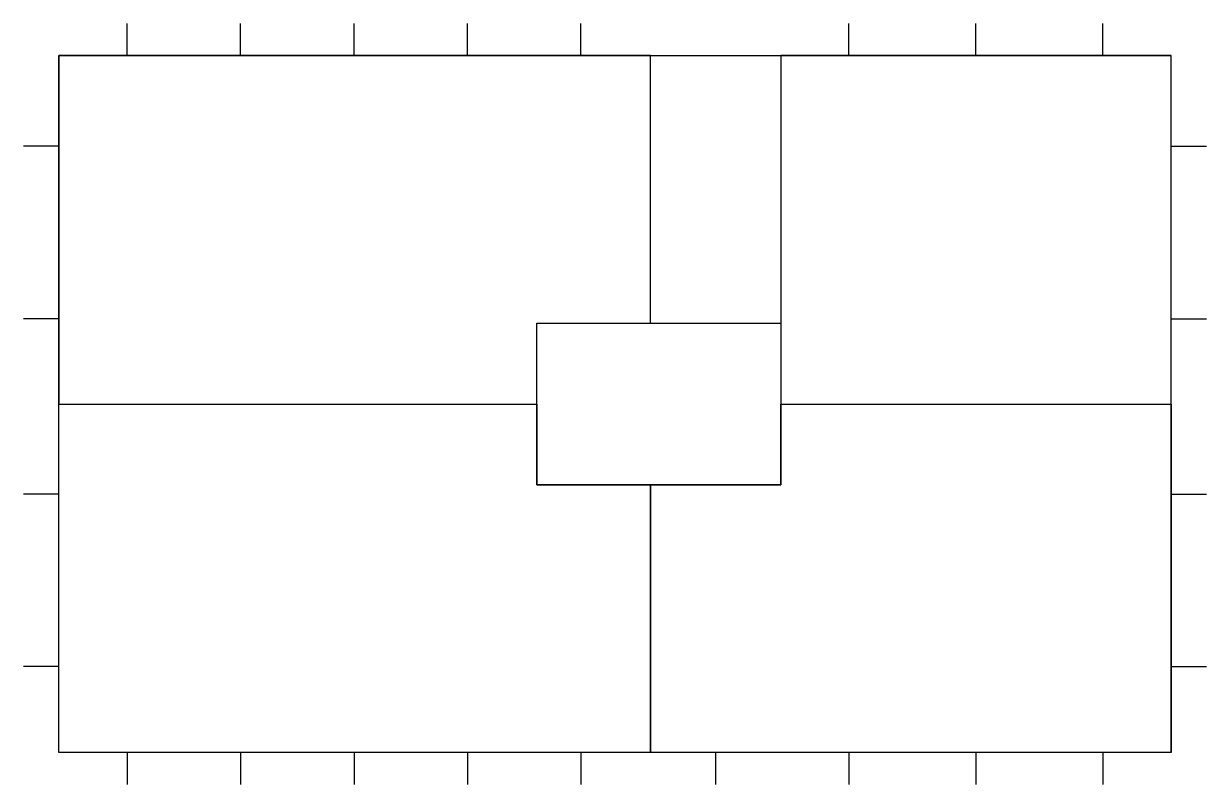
# Model space of a CAD drawing. Header units: millimetres. Extents: x 5447 to 8052, y 3950 to 5625.
import ezdxf

# ---------------------------------------------------------------- set-up
doc = ezdxf.new("R2010")
doc.units = ezdxf.units.MM

msp = doc.modelspace()

# ---------------------------------------------------------------- linework, layer by layer
at = {"color": 2}
for p, q in [((5674.5, 5555), (5674.5, 5625)), ((5924.5, 5555), (5924.5, 5625)), ((6174.5, 5555), (6174.5, 5625)), ((6424.5, 5555), (6424.5, 5625)), ((6674.5, 5555), (6674.5, 5625)), ((7264.5, 5555), (7264.5, 5625)), ((7544.5, 5555), (7544.5, 5625)), ((7824.5, 5555), (7824.5, 5625)), ((5524.5, 5355), (5446.7, 5355)), ((7974.5, 5355), (8052.3, 5355)), ((5524.5, 4975), (5446.7, 4975)), ((7974.5, 4975), (8052.3, 4975)), ((5524.5, 4589.3), (5446.7, 4589.3)), ((7974.5, 4589.3), (8052.3, 4589.3)), ((5524.5, 4209.3), (5446.7, 4209.3)), ((7974.5, 4209.3), (8052.3, 4209.3)), ((5674.5, 4020), (5674.5, 3950)), ((5924.5, 4020), (5924.5, 3950)), ((6174.5, 4020), (6174.5, 3950)), ((6424.5, 4020), (6424.5, 3950)), ((6674.5, 4020), (6674.5, 3950)), ((6971, 4020), (6971, 3950)), ((7264.5, 4020), (7264.5, 3950)), ((7544.5, 4020), (7544.5, 3950)), ((7824.5, 4020), (7824.5, 3950))]:
    msp.add_line(p, q, dxfattribs=at)
for p, q in [((5524.5, 5555), (7974.5, 5555)), ((5524.5, 4020), (5524.5, 5555)), ((7974.5, 4020), (7974.5, 5555)), ((7974.5, 4020), (5524.5, 4020))]:
    msp.add_line(p, q)
at = {"color": 1}
for points in [[(6577.5, 4787.5), (6577.5, 4965.5), (6827.5, 4965.5), (6827.5, 5555), (5524.5, 5555), (5524.5, 4787.5), (6577.5, 4787.5)], [(6577.5, 4787.5), (6577.5, 4609.5), (6827.5, 4609.5), (6827.5, 4020), (5524.5, 4020), (5524.5, 4787.5), (6577.5, 4787.5)], [(7114.5, 4787.5), (7974.5, 4787.5), (7974.5, 4020), (6827.5, 4020), (6827.5, 4609.5), (7114.5, 4609.5), (7114.5, 4787.5)]]:
    msp.add_lwpolyline(points, dxfattribs=at)
msp.add_lwpolyline([(7974.5, 5555), (7114.5, 5555), (7114.5, 4787.5), (7974.5, 4787.5)], close=True, dxfattribs=at)
at = {"color": 3}
msp.add_lwpolyline([(6577.5, 4965.5), (7114.5, 4965.5), (7114.5, 4609.5), (6577.5, 4609.5)], close=True, dxfattribs=at)

doc.saveas('drawing.dxf')
